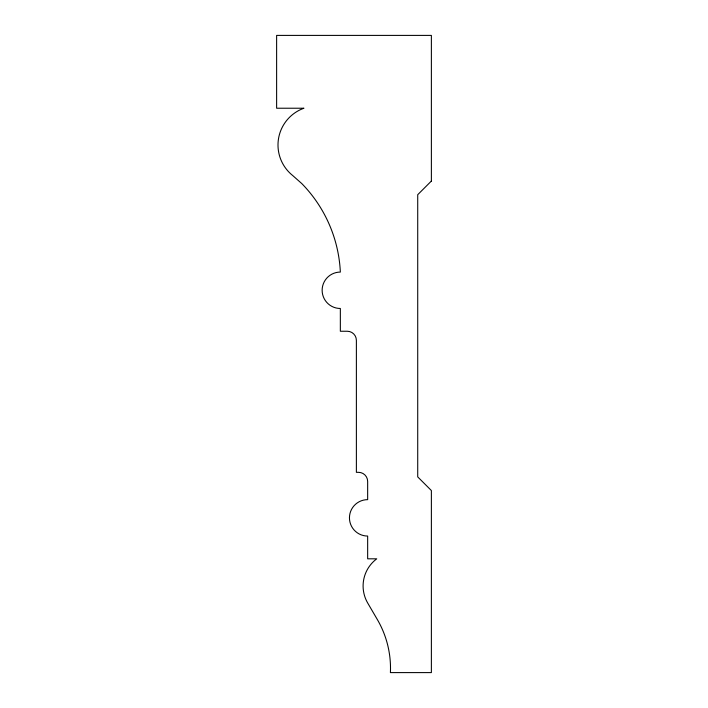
<?xml version="1.0" encoding="UTF-8"?>
<svg xmlns="http://www.w3.org/2000/svg" width="708" height="708" viewBox="0 0 708 708"><rect width="100%" height="100%" fill="white"/><g stroke="black" fill="none" stroke-linecap="round" stroke-linejoin="round"><path stroke-width="1.06" d="M431.376 181.044L417.72 194.7L417.72 476.891L431.376 490.547L431.376 672.6L390.409 672.6A96.775 96.775 0 0 0 377.293 619.456L367.726 603.074A33.869 33.869 0 0 1 376.753 558.816L367.656 558.816L367.656 536.053A18.204 18.204 0 0 1 349.451 517.849A18.204 18.204 0 0 1 367.656 499.644L367.656 481.44A9.107 9.107 0 0 0 358.549 472.333L356.381 472.333L356.381 340.344A9.107 9.107 0 0 0 347.274 331.247L340.344 331.247L340.344 308.484A18.204 18.204 0 0 1 322.14 290.28A18.204 18.204 0 0 1 340.344 272.076A135.732 135.732 0 0 0 301.812 183.602L292.652 175.487A39.037 39.037 0 0 1 303.936 108.227L276.624 108.227L276.624 35.4L431.376 35.4L431.376 181.044"/></g></svg>
